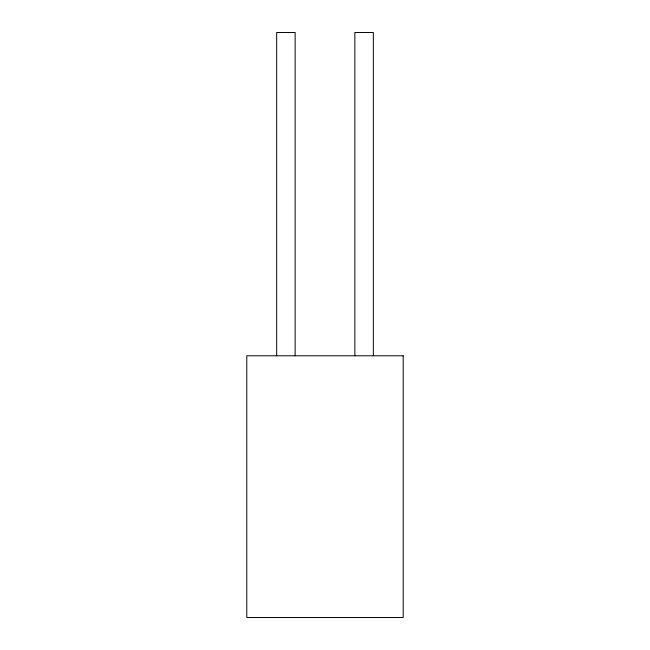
<?xml version="1.0" encoding="UTF-8"?>
<svg xmlns="http://www.w3.org/2000/svg" width="650" height="650" viewBox="0 0 650 650"><rect width="100%" height="100%" fill="white"/><g stroke="black" fill="none" stroke-linecap="round" stroke-linejoin="round"><path stroke-width="0.97" d="M373.336 355.786L373.336 32.5L354.868 32.5L354.868 355.786M295.132 355.786L295.132 32.5L276.664 32.5L276.664 355.786M403.203 355.786L246.797 355.786L246.797 617.5L403.203 617.5L403.203 355.786"/></g></svg>
